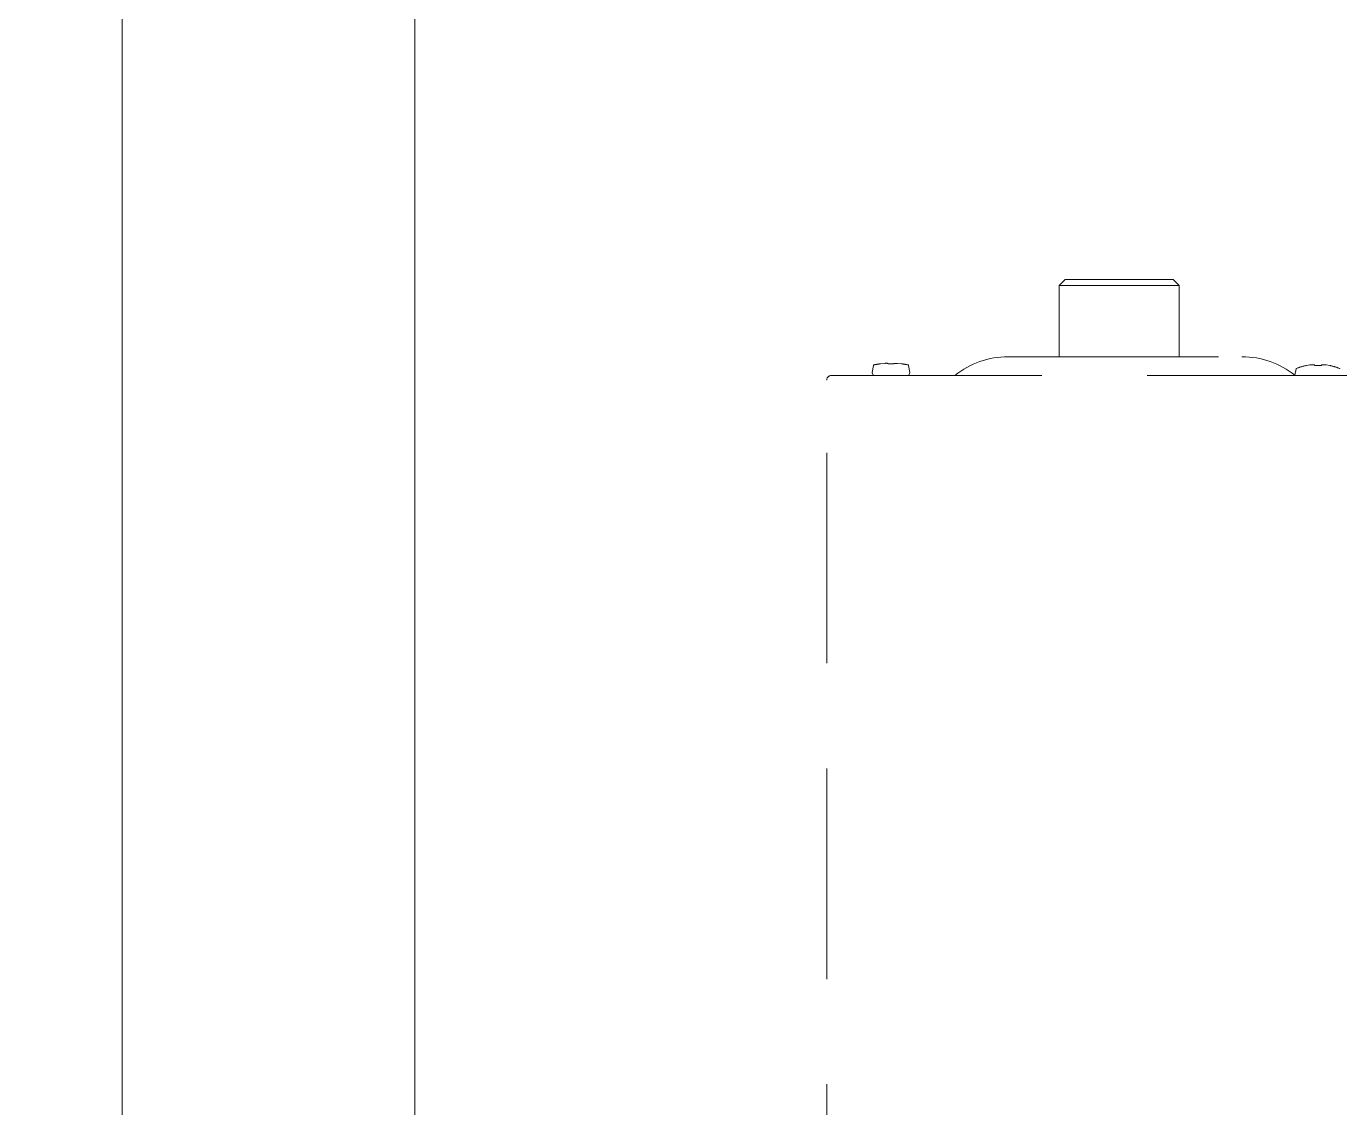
# Model space of a CAD drawing. Units: millimetres at full size. Extents: x -12803 to 120774, y -9413 to 101127.
# Drawn here: x 87238.9 to 87463.5, y 16441.3 to 16626.2 of the extents above; entities that cross this region are included whole.
import ezdxf

# ---------------------------------------------------------------- set-up
doc = ezdxf.new("R2010")
doc.units = ezdxf.units.MM
doc.header["$LTSCALE"] = 30
doc.linetypes.add('DASHED1', pattern=[1.8, 1.2, -0.6])
doc.layers.add('0-0_NoName', color=7, linetype='Continuous')
for name, color, linetype, lineweight in [('0-4_AIHO33-厨房機器隠れ線', 7, 'DASHED1', 15), ('0-5_AIHO47-厨房機器アウトライン', 7, 'Continuous', 15), ('0-6_AIHO30-厨房機器LL', 7, 'Continuous', 15), ('3-3_AIHO30-厨房機器', 7, 'Continuous', 15)]:
    doc.layers.add(name, color=color, linetype=linetype, lineweight=lineweight)

# ---------------------------------------------------------------- blocks, each defined once
blk = doc.blocks.new('グループ部品-732')
at = {"layer": '0-4_AIHO33-厨房機器隠れ線'}
for p, q in [((87416.54, 16582.91), (87415.54, 16581.91)), ((87415.54, 16581.91), (87436.04, 16581.91)), ((87415.54, 16581.91), (87415.54, 16569.71)), ((87416.54, 16582.91), (87435.04, 16582.91)), ((87383.77, 16568.24), (87383.54, 16567.04)), ((87384.98, 16568.5), (87385.7, 16568.56)), ((87387.26, 16568.5), (87387.27, 16568.56)), ((87387.87, 16568.56), (87388.59, 16568.5)), ((87390.03, 16567.04), (87389.8, 16568.24)), ((87406.79, 16569.71), (87446.79, 16569.71)), ((87456.07, 16567.66), (87455.82, 16566.55)), ((87457.79, 16568.2), (87457.78, 16568.21)), ((87457.79, 16568.2), (87458.4, 16568.3)), ((87460.37, 16568.2), (87460.37, 16568.3)), ((87461.17, 16568.3), (87461.78, 16568.2)), ((87461.78, 16568.2), (87461.79, 16568.21)), ((87375.79, 16247.31), (87375.79, 16565.71)), ((87376.59, 16566.51), (87574.99, 16566.51)), ((87383.85, 16566.51), (87376.59, 16566.51)), ((87383.55, 16566.98), (87383.76, 16566.57)), ((87389.81, 16566.57), (87390.02, 16566.98))]:
    blk.add_line(p, q, dxfattribs=at)
for points in [[(87436.04, 16569.71), (87436.04, 16581.91), (87435.04, 16582.91)], [(87386.3, 16568.56), (87386.31, 16568.5), (87387.26, 16568.5)], [(87387.87, 16568.56), (87387.76, 16568.57), (87387.67, 16568.58), (87387.58, 16568.58), (87387.49, 16568.58), (87387.42, 16568.58), (87387.36, 16568.58), (87387.32, 16568.58), (87387.29, 16568.57), (87387.27, 16568.56)], [(87459.2, 16568.3), (87459.19, 16568.32), (87459.17, 16568.32), (87459.15, 16568.33), (87459.13, 16568.33), (87459.1, 16568.34), (87459.06, 16568.34), (87459.02, 16568.34), (87458.98, 16568.34), (87458.93, 16568.34), (87458.88, 16568.34), (87458.83, 16568.34), (87458.77, 16568.34), (87458.71, 16568.33), (87458.64, 16568.33), (87458.58, 16568.32), (87458.49, 16568.31), (87458.4, 16568.3)], [(87459.2, 16568.3), (87459.2, 16568.2), (87459.51, 16568.21), (87459.79, 16568.21), (87460.07, 16568.21), (87460.37, 16568.2)], [(87461.17, 16568.3), (87461.1, 16568.31), (87461.04, 16568.32), (87460.97, 16568.32), (87460.91, 16568.33), (87460.85, 16568.33), (87460.79, 16568.34), (87460.73, 16568.34), (87460.68, 16568.34), (87460.63, 16568.34), (87460.58, 16568.34), (87460.54, 16568.34), (87460.5, 16568.34), (87460.47, 16568.34), (87460.44, 16568.33), (87460.41, 16568.33), (87460.4, 16568.32), (87460.37, 16568.3)]]:
    blk.add_lwpolyline(points, dxfattribs=at)
for centre, radius, start, end in [((87383.87, 16568.23), 0.1, 101.2211, 169.1145), ((87386.77, 16553.61), 15, 96.8509, 101.2211), ((87386, 16565.78), 2.81, 83.8911, 96.1089), ((87386.8, 16553.61), 15, 78.7789, 83.1491), ((87389.7, 16568.23), 0.1, 10.8855, 78.7789), ((87406.79, 16555.21), 14.5, 90, 128.8025), ((87446.79, 16555.21), 14.5, 51.1975, 90), ((87456.17, 16567.64), 0.1, 111.2621, 167.0054), ((87459.76, 16558.41), 10, 101.4102, 111.2621), ((87459.81, 16558.41), 10, 68.7379, 78.5898), ((87463.4, 16567.64), 0.1, 12.9946, 68.7379), ((87376.59, 16565.71), 0.8, 90, 180), ((87383.64, 16567.02), 0.1, 169.1145, 206.5651), ((87383.85, 16566.61), 0.1, 206.5651, 270), ((87389.72, 16566.61), 0.1, 270, 333.435), ((87389.93, 16567.02), 0.1, 333.435, 10.8855)]:
    blk.add_arc(centre, radius, start, end, dxfattribs=at)
at = {"layer": '0-5_AIHO47-厨房機器アウトライン'}
blk.add_lwpolyline([(86505.36, 17646.41), (86505.36, 16146.41), (87255.36, 16146.41), (87255.36, 17646.41)], close=True, dxfattribs=at)
at = {"layer": '0-6_AIHO30-厨房機器LL'}
blk.add_lwpolyline([(87305.36, 16846.41), (87305.36, 16196.41), (88705.36, 16196.41), (88705.36, 16846.41)], dxfattribs=at)
at = {"layer": '3-3_AIHO30-厨房機器'}
blk.add_line((87255.36, 16896.41), (87255.36, 16146.41), dxfattribs=at)
blk.add_lwpolyline([(86505.36, 17646.41), (86505.36, 16146.41), (87255.36, 16146.41), (87255.36, 17646.41)], close=True, dxfattribs=at)
blk = doc.blocks.new('グループ部品-763')
at = {"layer": '0-4_AIHO33-厨房機器隠れ線'}
for p, q in [((87416.54, 16582.91), (87415.54, 16581.91)), ((87415.54, 16581.91), (87436.04, 16581.91)), ((87415.54, 16581.91), (87415.54, 16569.71)), ((87416.54, 16582.91), (87435.04, 16582.91)), ((87383.77, 16568.24), (87383.54, 16567.04)), ((87384.98, 16568.5), (87385.7, 16568.56)), ((87387.26, 16568.5), (87387.27, 16568.56)), ((87387.87, 16568.56), (87388.59, 16568.5)), ((87390.03, 16567.04), (87389.8, 16568.24)), ((87406.79, 16569.71), (87446.79, 16569.71)), ((87456.07, 16567.66), (87455.82, 16566.55)), ((87457.79, 16568.2), (87457.78, 16568.21)), ((87457.79, 16568.2), (87458.4, 16568.3)), ((87460.37, 16568.2), (87460.37, 16568.3)), ((87461.17, 16568.3), (87461.78, 16568.2)), ((87461.78, 16568.2), (87461.79, 16568.21)), ((87375.79, 16247.31), (87375.79, 16565.71)), ((87376.59, 16566.51), (87574.99, 16566.51)), ((87383.85, 16566.51), (87376.59, 16566.51)), ((87383.55, 16566.98), (87383.76, 16566.57)), ((87389.81, 16566.57), (87390.02, 16566.98))]:
    blk.add_line(p, q, dxfattribs=at)
for points in [[(87436.04, 16569.71), (87436.04, 16581.91), (87435.04, 16582.91)], [(87386.3, 16568.56), (87386.31, 16568.5), (87387.26, 16568.5)], [(87387.87, 16568.56), (87387.76, 16568.57), (87387.67, 16568.58), (87387.58, 16568.58), (87387.49, 16568.58), (87387.42, 16568.58), (87387.36, 16568.58), (87387.32, 16568.58), (87387.29, 16568.57), (87387.27, 16568.56)], [(87459.2, 16568.3), (87459.19, 16568.32), (87459.17, 16568.32), (87459.15, 16568.33), (87459.13, 16568.33), (87459.1, 16568.34), (87459.06, 16568.34), (87459.02, 16568.34), (87458.98, 16568.34), (87458.93, 16568.34), (87458.88, 16568.34), (87458.83, 16568.34), (87458.77, 16568.34), (87458.71, 16568.33), (87458.64, 16568.33), (87458.58, 16568.32), (87458.49, 16568.31), (87458.4, 16568.3)], [(87459.2, 16568.3), (87459.2, 16568.2), (87459.51, 16568.21), (87459.79, 16568.21), (87460.07, 16568.21), (87460.37, 16568.2)], [(87461.17, 16568.3), (87461.1, 16568.31), (87461.04, 16568.32), (87460.97, 16568.32), (87460.91, 16568.33), (87460.85, 16568.33), (87460.79, 16568.34), (87460.73, 16568.34), (87460.68, 16568.34), (87460.63, 16568.34), (87460.58, 16568.34), (87460.54, 16568.34), (87460.5, 16568.34), (87460.47, 16568.34), (87460.44, 16568.33), (87460.41, 16568.33), (87460.4, 16568.32), (87460.37, 16568.3)]]:
    blk.add_lwpolyline(points, dxfattribs=at)
for centre, radius, start, end in [((87383.87, 16568.23), 0.1, 101.2211, 169.1145), ((87386.77, 16553.61), 15, 96.8509, 101.2211), ((87386, 16565.78), 2.81, 83.8911, 96.1089), ((87386.8, 16553.61), 15, 78.7789, 83.1491), ((87389.7, 16568.23), 0.1, 10.8855, 78.7789), ((87406.79, 16555.21), 14.5, 90, 128.8025), ((87446.79, 16555.21), 14.5, 51.1975, 90), ((87456.17, 16567.64), 0.1, 111.2621, 167.0054), ((87459.76, 16558.41), 10, 101.4102, 111.2621), ((87459.81, 16558.41), 10, 68.7379, 78.5898), ((87463.4, 16567.64), 0.1, 12.9946, 68.7379), ((87376.59, 16565.71), 0.8, 90, 180), ((87383.64, 16567.02), 0.1, 169.1145, 206.5651), ((87383.85, 16566.61), 0.1, 206.5651, 270), ((87389.72, 16566.61), 0.1, 270, 333.435), ((87389.93, 16567.02), 0.1, 333.435, 10.8855)]:
    blk.add_arc(centre, radius, start, end, dxfattribs=at)
at = {"layer": '0-5_AIHO47-厨房機器アウトライン'}
blk.add_lwpolyline([(86505.36, 17646.41), (86505.36, 16146.41), (87255.36, 16146.41), (87255.36, 17646.41)], close=True, dxfattribs=at)
at = {"layer": '0-6_AIHO30-厨房機器LL'}
blk.add_lwpolyline([(87305.36, 16846.41), (87305.36, 16196.41), (88705.36, 16196.41), (88705.36, 16846.41)], dxfattribs=at)
at = {"layer": '3-3_AIHO30-厨房機器'}
blk.add_line((87255.36, 16896.41), (87255.36, 16146.41), dxfattribs=at)
blk.add_lwpolyline([(86505.36, 17646.41), (86505.36, 16146.41), (87255.36, 16146.41), (87255.36, 17646.41)], close=True, dxfattribs=at)

msp = doc.modelspace()

# ---------------------------------------------------------------- block references
at = {"layer": '0-0_NoName'}
for name in ['グループ部品-732', 'グループ部品-763']:
    msp.add_blockref(name, (0, 0), dxfattribs=at)

doc.saveas('drawing.dxf')
